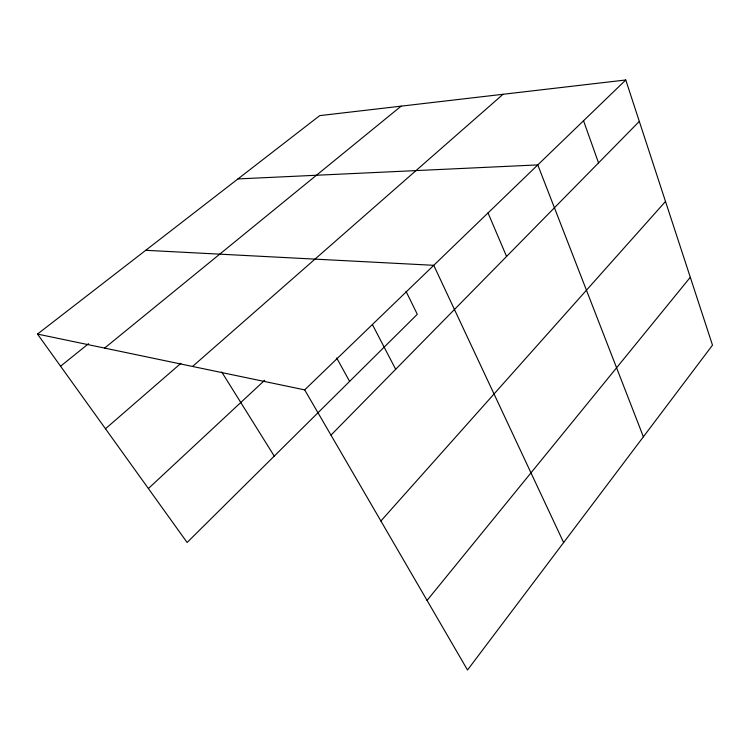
<?xml version="1.0" encoding="UTF-8"?>
<svg xmlns="http://www.w3.org/2000/svg" width="750" height="750" viewBox="0 0 750 750"><rect width="100%" height="100%" fill="white"/><g stroke="black" fill="none" stroke-linecap="round" stroke-linejoin="round"><path stroke-width="1.12" d="M427.059 600.422L690.3 277.284M380.897 520.997L665.503 201.459M330.975 435.131L639.319 121.397M304.678 389.878L625.772 79.987L712.5 345.159L467.512 670.012L304.678 389.878L37.5 334.078L319.716 115.631L625.772 79.987M148.387 488.531L264.666 380.278M192.544 366.459L503.062 94.284M105.478 428.766L180.947 363.281M104.606 348.094L401.137 106.153M60.572 366.216L88.556 343.678M237.956 178.922L537.778 164.906L643.387 436.8M145.734 250.303L433.753 265.312L563.634 542.55M37.5 334.078L187.116 542.475L417.3 314.297L406.012 291.309M221.709 371.962L274.247 456.103M336.684 357.956L349.613 381.394M372.394 324.525L395.672 369.3M488.034 212.925L506.569 256.472M583.538 120.75L598.538 162.891"/></g></svg>
